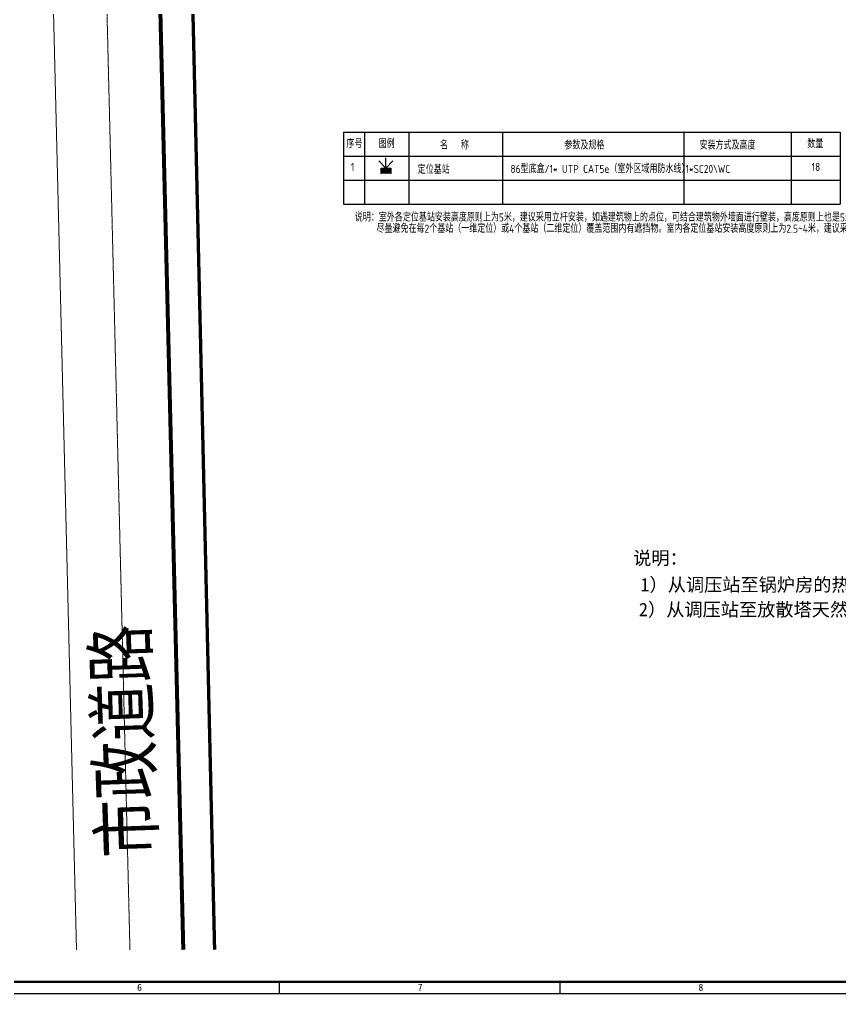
# Model space of a CAD drawing. Header units: millimetres. Extents: x 18255 to 228708, y -2217 to 146640.
# Drawn here: x 125028 to 186594, y -2217 to 70812 of the extents above; entities that cross this region are included whole.
import ezdxf
from ezdxf.enums import TextEntityAlignment as Align

# ---------------------------------------------------------------- set-up
doc = ezdxf.new("R2010")
doc.units = ezdxf.units.MM
doc.linetypes.add('DASHDOT', pattern=[1, 0.5, -0.25, 0, -0.25])
doc.linetypes.add('X5', pattern=[3, 2, -1])
doc.layers.get('0').update_dxf_attribs({"color": 8})
doc.layers.add('-人员定位', color=6, linetype='Continuous')
doc.layers.add('-人员定位标注', color=4, linetype='Continuous')
for name, color, linetype, lineweight in [('PP-COM', 8, 'Continuous', 0), ('Z-征地红线', 8, 'Continuous', 0), ('坐标', 8, 'Continuous', 0), ('排水暗管', 8, 'Continuous', 0), ('轮廓', 8, 'Continuous', 50)]:
    doc.layers.add(name, color=color, linetype=linetype, lineweight=lineweight)
doc.styles.add('-GBCBIGGBENOR', font='gbenor.shx', dxfattribs={"width": 0.7, "bigfont": 'gbcbig.shx'})
doc.styles.add('DIMHT', font='', dxfattribs={"width": 0.8})
doc.styles.get("Standard").update_dxf_attribs({"font": '', "height": 4})
doc.styles.get('DIMHT').set_extended_font_data('SimHei')
doc.styles.get('Standard').set_extended_font_data('FangSong_GB2312')

# ---------------------------------------------------------------- blocks, each defined once
blk = doc.blocks.new('定位基站')
at = {"layer": '-人员定位', "ltscale": 0.01}
h = blk.add_hatch(color=256, dxfattribs=at)
h.dxf.hatch_style = 1
h.paths.add_polyline_path([(406524, 477798), (406524, 477617), (406162, 477617), (406162, 477798)])
at = {"layer": '-人员定位', "color": 6}
for p, q in [((406343, 477798), (406082, 478077)), ((406343, 477798), (406343, 478186)), ((406343, 477798), (406604, 478077)), ((406343, 477995), (406343, 477995)), ((406162, 477798), (406524, 477798)), ((406162, 477617), (406162, 477798)), ((406524, 477617), (406162, 477617)), ((406524, 477798), (406524, 477617))]:
    blk.add_line(p, q, dxfattribs=at)
for p in [(406162, 477617), (406343, 477798), (406343, 477617), (406524, 477617)]:
    blk.add_point(p, dxfattribs=at)

msp = doc.modelspace()

# ---------------------------------------------------------------- linework, layer by layer
at = {"layer": '-人员定位标注'}
for p, q in [((149328.4, 62352.6), (149328.4, 56952.6)), ((149328.4, 62352.6), (186569.5, 62352.6)), ((150898, 62352.6), (150898, 56952.6)), ((154234.6, 62352.6), (154234.6, 56952.6)), ((161244.1, 62352.6), (161244.1, 56952.6)), ((174836.7, 62352.6), (174836.7, 56952.6)), ((182893.4, 62352.6), (182893.4, 56952.6)), ((186569.5, 62352.6), (186569.5, 56952.6)), ((149328.4, 60552.6), (186569.5, 60552.6)), ((149328.4, 58752.6), (186569.5, 58752.6)), ((149328.4, 56952.6), (186569.5, 56952.6))]:
    msp.add_line(p, q, dxfattribs=at)
for p, q in [((144527, -2216.7), (144527, -1331.7)), ((165572.3, -2216.7), (165572.3, -1331.7)), ((18255.2, -2216.7), (228708.2, -2216.7))]:
    msp.add_line(p, q)
at = {"layer": 'PP-COM', "color": 1}
msp.add_line((125937.6, 138820.5), (129310.1, 1060.5), dxfattribs=at)
at = {"layer": 'PP-COM', "linetype": 'DASHDOT', "ltscale": 10}
msp.add_line((133311.3, 1060.5), (129938.8, 138820.5), dxfattribs=at)
at = {"layer": 'PP-COM', "color": 1, "const_width": 300}
msp.add_lwpolyline([(137312.5, 1060.5), (133940, 138820.5)], dxfattribs=at)
at = {"layer": '排水暗管', "color": 4, "linetype": 'X5', "const_width": 250}
msp.add_lwpolyline([(136475.4, 138820.5), (139660.1, 1060.5)], dxfattribs=at)
at = {"layer": '轮廓'}
msp.add_line((22680.2, -1331.7), (227823.2, -1331.7), dxfattribs=at)

# ---------------------------------------------------------------- block references
at = {"layer": '-人员定位', "xscale": 2, "yscale": 2, "zscale": 2}
msp.add_blockref('定位基站', (-660182, -895938.4), dxfattribs=at)

# ---------------------------------------------------------------- texts
at = {"layer": '-人员定位标注', "style": '-GBCBIGGBENOR'}
for s, p in [('序号', (149541.8, 61171.5)), ('图例', (151959.7, 61184.1)), ('名   称', (156550.6, 61072.7)), ('参数及规格', (165889.1, 61072.7)), ('安装方式及高度', (176021.1, 61072.7)), ('数量', (184101.4, 61171.5)), ('1', (149871.3, 59455.5)), ('定位基站', (154894.1, 59249.5)), ('86型底盒/1* UTP CAT5e（室外区域用防水线）', (161847.7, 59308.3)), ('1*SC20\\WC', (174968.7, 59309.1)), ('18', (184430.9, 59455.5)), ('说明：室外各定位基站安装高度原则上为5米，建议采用立杆安装，如遇建筑物上的点位，可结合建筑物外墙面进行壁装，高度原则上也是5米，个别安装高度根据现场实际情况进行调整。', (150175.2, 55669.9)), ('     尽量避免在每2个基站（一维定位）或4个基站（二维定位）覆盖范围内有遮挡物。室内各定位基站安装高度原则上为2.5~4米，建议采用壁装。', (150175.2, 54826.8))]:
    msp.add_text(s, height=600, dxfattribs=at).set_placement(p)
for s, p in [('6', (133849.6, -2016.9)), ('7', (154894.9, -2016.9)), ('8', (175940.2, -2016.9))]:
    msp.add_text(s, height=531).set_placement(p)
at = {"layer": 'Z-征地红线', "linetype": 'Continuous', "style": 'DIMHT', "width": 0.8}
msp.add_text('市政道路', height=4000, rotation=91.998221, dxfattribs=at).set_placement((135149.7, 8054.7))
at = {"layer": '坐标', "linetype": 'Continuous'}
for s, p in [('说明：', (173088.6, 29932.8)), ('1）从调压站至锅炉房的热水管道及天然气管道采用沿地面敷设，管中心离地面标高约0.5米。', (199552, 27933.2)), ('2）从调压站至放散塔天然气管道采用埋地敷设，埋深约-0.8米。', (190910, 26075.1))]:
    msp.add_text(s, height=1000, dxfattribs=at).set_placement(p, align=Align.CENTER)

doc.saveas('drawing.dxf')
